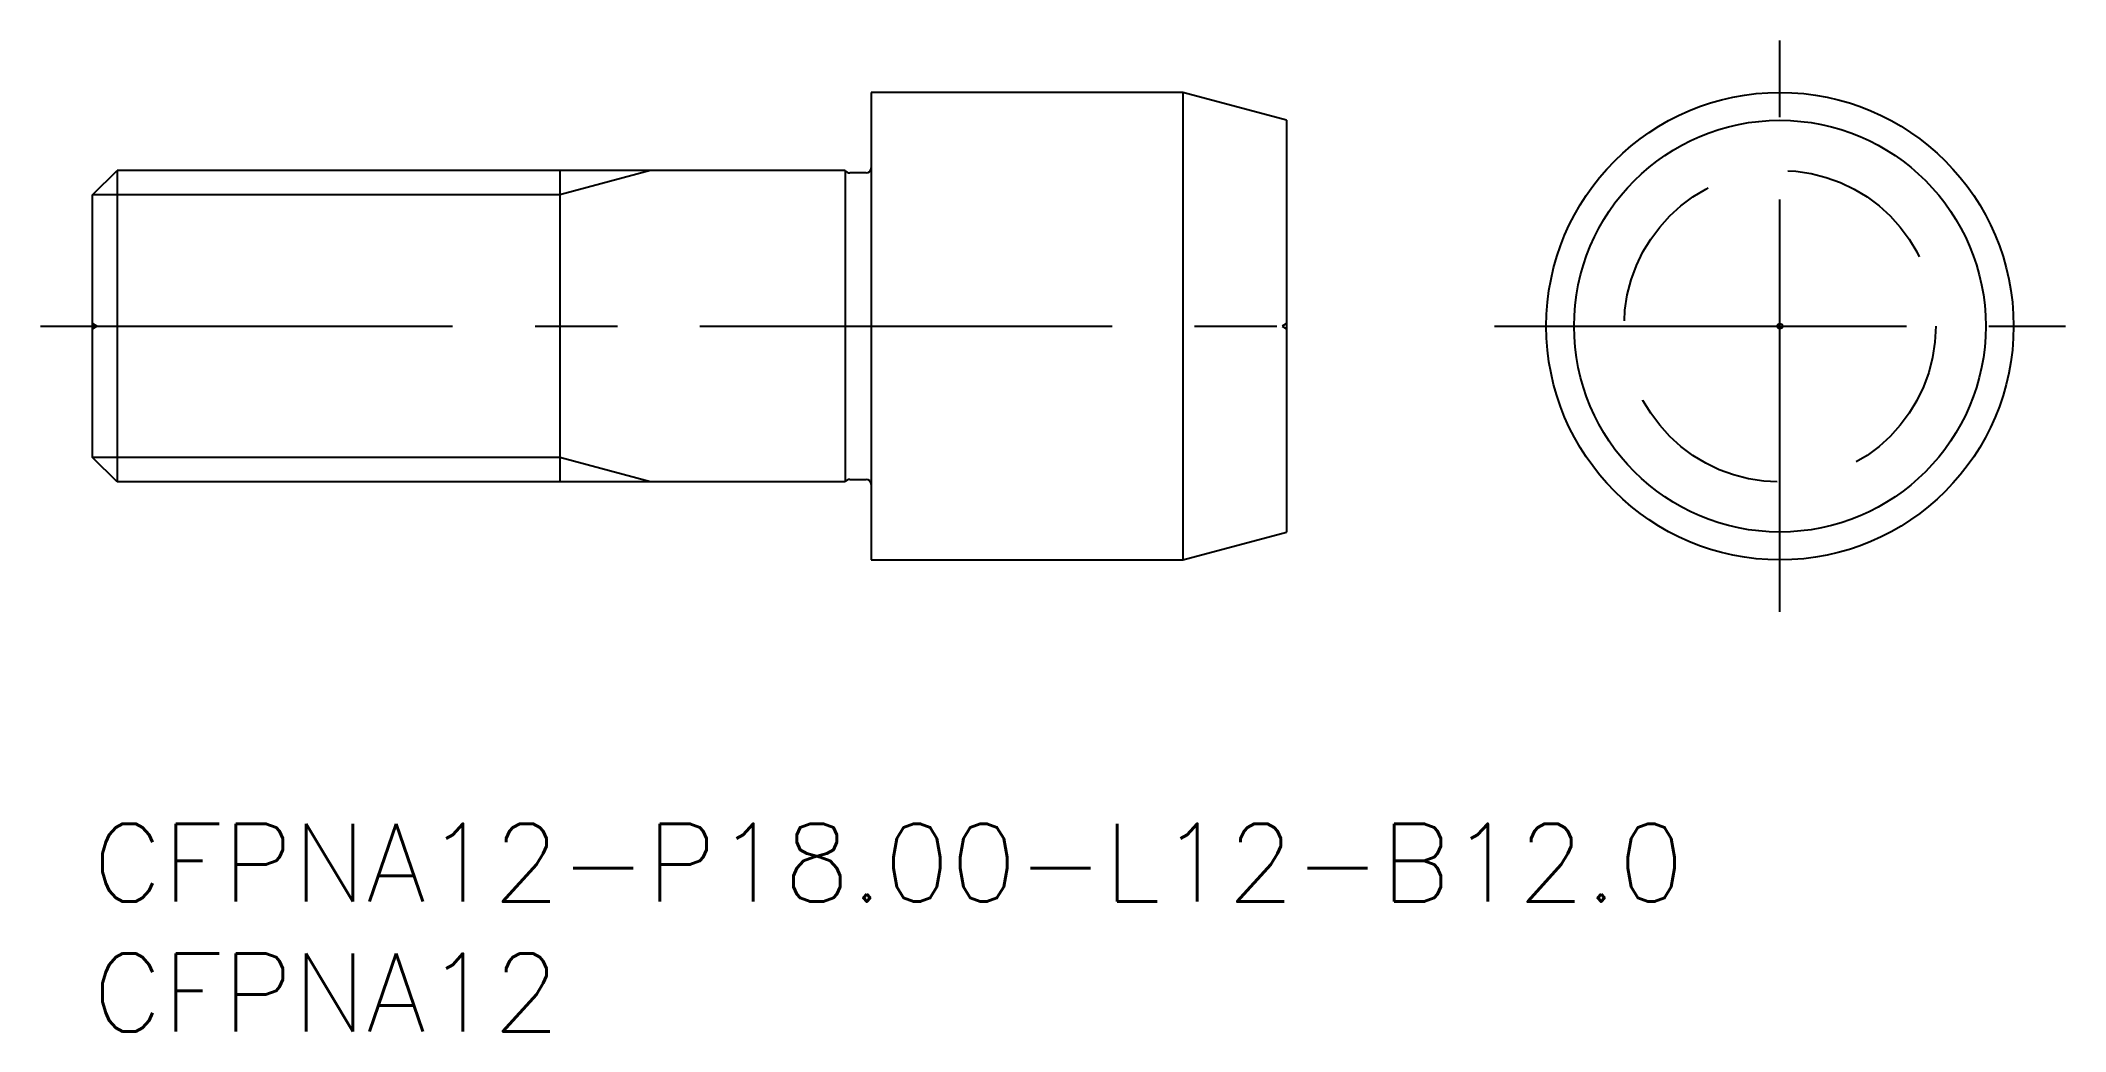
# Model space of a CAD drawing. Extents: x -2 to 76, y -8 to 30.2.
import ezdxf

# ---------------------------------------------------------------- set-up
doc = ezdxf.new("R2010")
doc.units = 0
doc.header["$LTSCALE"] = 0.5
doc.linetypes.add('CENTER', pattern=[50.8, 31.75, -6.35, 6.35, -6.35])
doc.linetypes.add('DASHED', pattern=[19.05, 12.7, -6.35])
for name, color, linetype in [('MSM_CENTER', 1, 'CENTER'), ('MSM_CONTINUOUS', 7, 'CONTINUOUS'), ('MSM_DASHED', 4, 'DASHED'), ('MSM_NARROW', 5, 'CONTINUOUS'), ('MSM_PART_NUMBER', 7, 'CONTINUOUS')]:
    doc.layers.add(name, color=color, linetype=linetype)
doc.styles.get("Standard").update_dxf_attribs({"font": 'txt.shx', "height": 1, "bigfont": 'bigfont.shx'})

# ---------------------------------------------------------------- blocks, each defined once
blk = doc.blocks.new('*U15')
at = {"layer": 'MSM_PART_NUMBER'}
blk.add_text('CFPNA12-P18.00-L12-B12.0', height=3, dxfattribs=at).set_placement((0, -3))
blk = doc.blocks.new('*U16')
at = {"layer": 'MSM_PART_NUMBER'}
blk.add_text('CFPNA12', height=3, dxfattribs=at).set_placement((0, -8))

msp = doc.modelspace()

# ---------------------------------------------------------------- linework, layer by layer
at = {"layer": 'MSM_CENTER'}
for p, q in [((65, 8.161), (65, 30.161)), ((-2, 19.161), (48, 19.161)), ((54, 19.161), (76, 19.161))]:
    msp.add_line(p, q, dxfattribs=at)
at = {"layer": 'MSM_CONTINUOUS'}
for p, q in [((42, 28.161), (30, 28.161)), ((30, 28.161), (30, 10.161)), ((46, 27.089), (42, 28.161)), ((42, 28.161), (42, 10.161)), ((46, 27.089), (46, 11.233)), ((0, 24.214), (0.947, 25.161)), ((0.947, 25.161), (0.947, 13.161)), ((29, 25.161), (0.947, 25.161)), ((18, 25.161), (18, 13.161)), ((29, 25.161), (29, 13.161)), ((29.8, 25.061), (29.173, 25.061)), ((0, 14.108), (0, 24.214)), ((0.947, 13.161), (0, 14.108)), ((29.173, 13.261), (29.8, 13.261)), ((29, 13.161), (0.947, 13.161)), ((42, 10.161), (46, 11.233)), ((30, 10.161), (42, 10.161))]:
    msp.add_line(p, q, dxfattribs=at)
for radius in [9, 7.928, 0.1]:
    msp.add_circle((65, 19.161), radius, dxfattribs=at)
for centre, start, end in [((29.173, 25.261), 210, 270), ((29.8, 25.261), 270, 0), ((29.173, 13.061), 90, 150), ((29.8, 13.061), 0, 90)]:
    msp.add_arc(centre, 0.2, start, end, dxfattribs=at)
at = {"layer": 'MSM_DASHED'}
for p, q in [((0.173, 19.161), (0, 19.261)), ((0, 19.061), (0.173, 19.161)), ((46, 19.261), (45.827, 19.161)), ((45.827, 19.161), (46, 19.061))]:
    msp.add_line(p, q, dxfattribs=at)
msp.add_circle((65, 19.161), 6, dxfattribs=at)
at = {"layer": 'MSM_NARROW'}
for p, q in [((21.5, 25.161), (18, 24.214)), ((18, 24.214), (0, 24.214)), ((18, 14.108), (0, 14.108)), ((21.5, 13.161), (18, 14.108))]:
    msp.add_line(p, q, dxfattribs=at)

# ---------------------------------------------------------------- block references
at = {"layer": 'MSM_CONTINUOUS'}
for name in ['*U15', '*U16']:
    msp.add_blockref(name, (0, 0), dxfattribs=at)

doc.saveas('drawing.dxf')
